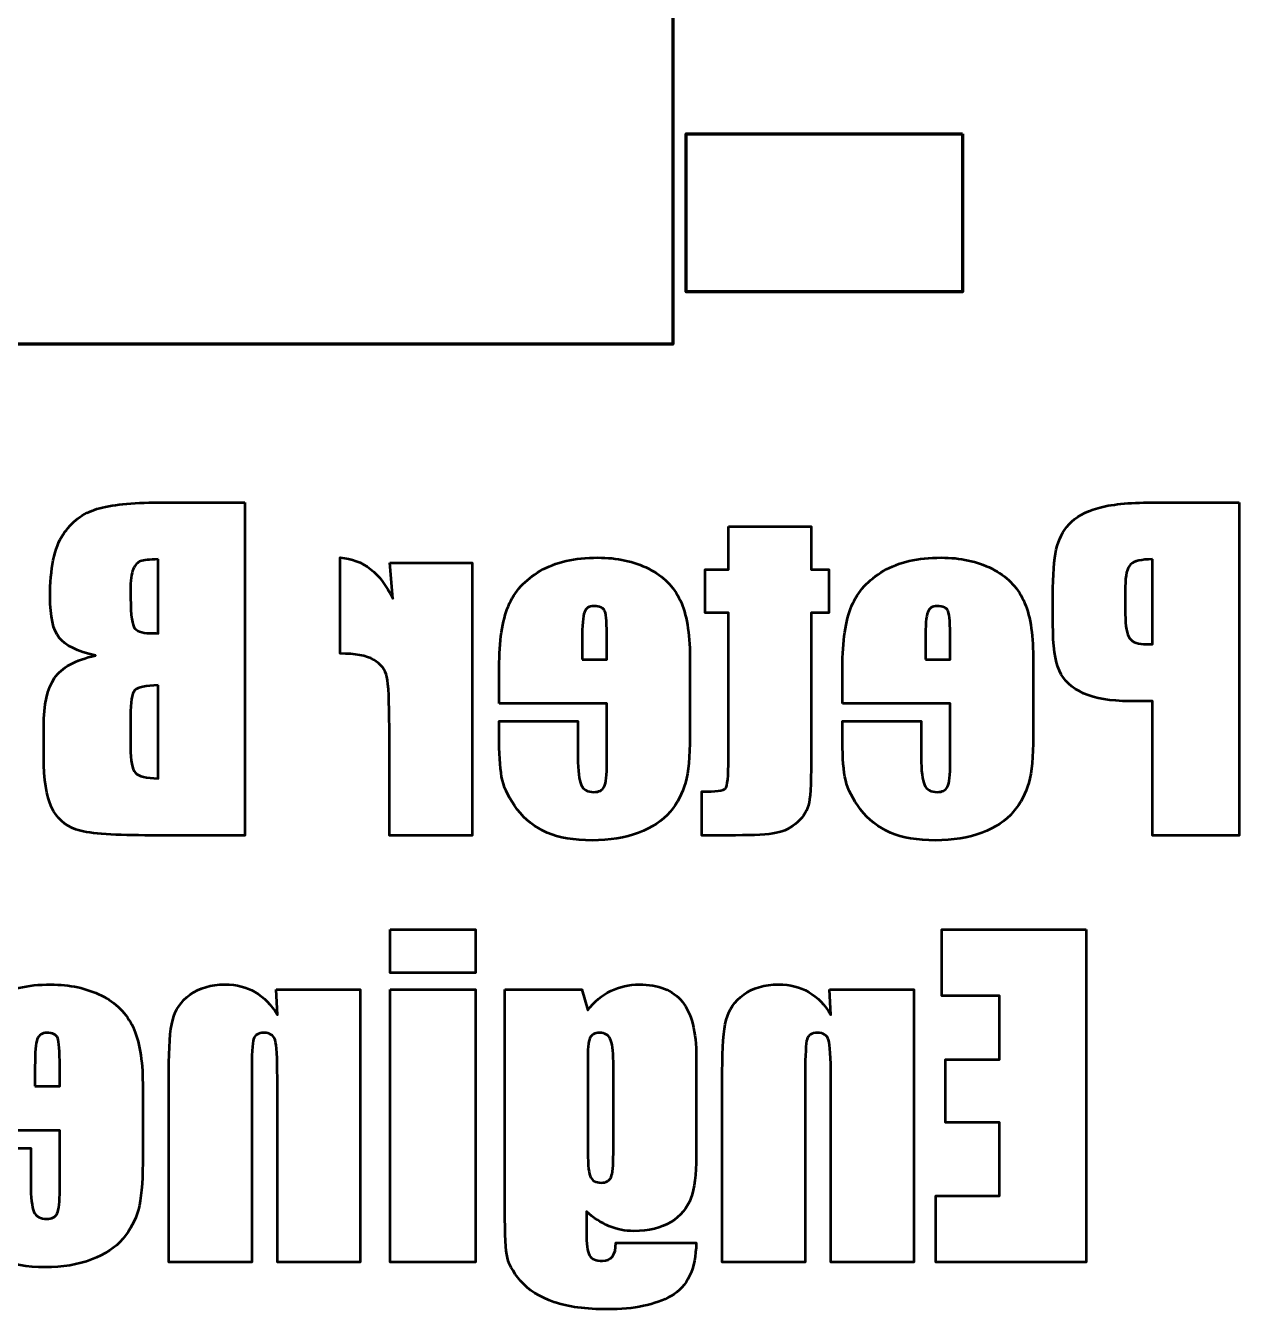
# Model space of a CAD drawing. Header units: millimetres. Extents: x -19.9 to 18.6, y -29.9 to 32.3.
# Drawn here: x -1.26 to 18.56, y -29.92 to -8.97 of the extents above; entities that cross this region are included whole.
import ezdxf

# ---------------------------------------------------------------- set-up
doc = ezdxf.new("R2010")
doc.units = ezdxf.units.MM
doc.header["$MEASUREMENT"] = 0
doc.layers.add('Layer 1', color=7, linetype='Continuous')

msp = doc.modelspace()

# ---------------------------------------------------------------- linework, layer by layer
at = {"layer": 'Layer 1', "color": 7, "lineweight": 158}
for points in [[(9.3088, 17.9462), (9.3088, 17.9462), (-10.6816, 17.9462), (-10.6816, 17.9462), (-10.6816, 17.9462), (-10.6816, 17.9462), (-10.6816, -14.1681), (-10.6816, -14.1681), (-10.6816, -14.1681), (-10.6816, -14.1681), (9.3088, -14.1681), (9.3088, -14.1681), (9.3088, -14.1681), (9.3088, -14.1681), (9.3088, 17.9462), (9.3088, 17.9462)], [(14.0378, -10.7295), (14.0378, -10.7295), (9.5239, -10.7295), (9.5239, -10.7295), (9.5239, -10.7295), (9.5239, -10.7295), (9.5239, -13.3089), (9.5239, -13.3089), (9.5239, -13.3089), (9.5239, -13.3089), (14.0378, -13.3089), (14.0378, -13.3089), (14.0378, -13.3089), (14.0378, -13.3089), (14.0378, -10.7295), (14.0378, -10.7295)]]:
    msp.add_open_spline(points, degree=3, knots=[0, 0, 0, 0, 0.2, 0.2, 0.2, 0.2, 0.4, 0.4, 0.4, 0.4, 0.6, 0.6, 0.6, 0.6, 1, 1, 1, 1], dxfattribs=at)
at = {"layer": 'Layer 1', "color": 250, "lineweight": 53}
for points, knots in [([(2.3231, -16.7509), (2.3231, -16.7509), (0.9171, -16.7509), (0.9171, -16.7509), (0.9171, -16.7509), (0.4729, -16.7509), (0.1363, -16.7852), (-0.0926, -16.8551), (-0.0926, -16.8551), (-0.3216, -16.9238), (-0.5059, -17.0646), (-0.6468, -17.2752), (-0.6468, -17.2752), (-0.7876, -17.487), (-0.8574, -17.8271), (-0.8574, -18.2965), (-0.8574, -18.2965), (-0.8574, -18.6136), (-0.8082, -18.8346), (-0.7086, -18.9594), (-0.7086, -18.9594), (-0.609, -19.0853), (-0.4121, -19.1803), (-0.119, -19.2479), (-0.119, -19.2479), (-0.4464, -19.3223), (-0.6685, -19.4448), (-0.7853, -19.6154), (-0.7853, -19.6154), (-0.9021, -19.7871), (-0.9605, -20.0493), (-0.9605, -20.4042), (-0.9605, -20.4042), (-0.9605, -20.4042), (-0.9605, -20.908), (-0.9605, -20.908), (-0.9605, -20.908), (-0.9605, -21.2755), (-0.9181, -21.5468), (-0.8345, -21.7243), (-0.8345, -21.7243), (-0.751, -21.9006), (-0.6181, -22.0219), (-0.435, -22.0872), (-0.435, -22.0872), (-0.2518, -22.1524), (0.1237, -22.1845), (0.6916, -22.1845), (0.6916, -22.1845), (0.6916, -22.1845), (2.3231, -22.1845), (2.3231, -22.1845), (2.3231, -22.1845), (2.3231, -22.1845), (2.3231, -16.7509), (2.3231, -16.7509)], [0, 0, 0, 0, 0.0666667, 0.0666667, 0.0666667, 0.0666667, 0.1333333, 0.1333333, 0.1333333, 0.1333333, 0.2, 0.2, 0.2, 0.2, 0.2666667, 0.2666667, 0.2666667, 0.2666667, 0.3333333, 0.3333333, 0.3333333, 0.3333333, 0.4, 0.4, 0.4, 0.4, 0.4666667, 0.4666667, 0.4666667, 0.4666667, 0.5333333, 0.5333333, 0.5333333, 0.5333333, 0.6, 0.6, 0.6, 0.6, 0.6666667, 0.6666667, 0.6666667, 0.6666667, 0.7333333, 0.7333333, 0.7333333, 0.7333333, 0.8, 0.8, 0.8, 0.8, 0.8666667, 0.8666667, 0.8666667, 0.8666667, 1, 1, 1, 1]), ([(18.5565, -16.7509), (18.5565, -16.7509), (17.1334, -16.7509), (17.1334, -16.7509), (17.1334, -16.7509), (16.7487, -16.7509), (16.4533, -16.7807), (16.2461, -16.8413), (16.2461, -16.8413), (16.04, -16.902), (15.8843, -16.989), (15.7801, -17.1024), (15.7801, -17.1024), (15.6759, -17.2169), (15.6061, -17.3554), (15.5683, -17.5168), (15.5683, -17.5168), (15.5317, -17.6794), (15.5134, -17.9301), (15.5134, -18.2701), (15.5134, -18.2701), (15.5134, -18.2701), (15.5134, -18.743), (15.5134, -18.743), (15.5134, -18.743), (15.5134, -19.0887), (15.5489, -19.3418), (15.621, -19.4997), (15.621, -19.4997), (15.692, -19.6589), (15.8236, -19.7814), (16.0137, -19.8661), (16.0137, -19.8661), (16.2049, -19.9508), (16.4545, -19.9932), (16.7624, -19.9932), (16.7624, -19.9932), (16.7624, -19.9932), (17.1414, -19.9932), (17.1414, -19.9932), (17.1414, -19.9932), (17.1414, -19.9932), (17.1414, -22.1845), (17.1414, -22.1845), (17.1414, -22.1845), (17.1414, -22.1845), (18.5565, -22.1845), (18.5565, -22.1845), (18.5565, -22.1845), (18.5565, -22.1845), (18.5565, -16.7509), (18.5565, -16.7509)], [0, 0, 0, 0, 0.0714286, 0.0714286, 0.0714286, 0.0714286, 0.1428571, 0.1428571, 0.1428571, 0.1428571, 0.2142857, 0.2142857, 0.2142857, 0.2142857, 0.2857143, 0.2857143, 0.2857143, 0.2857143, 0.3571429, 0.3571429, 0.3571429, 0.3571429, 0.4285714, 0.4285714, 0.4285714, 0.4285714, 0.5, 0.5, 0.5, 0.5, 0.5714286, 0.5714286, 0.5714286, 0.5714286, 0.6428571, 0.6428571, 0.6428571, 0.6428571, 0.7142857, 0.7142857, 0.7142857, 0.7142857, 0.7857143, 0.7857143, 0.7857143, 0.7857143, 0.8571429, 0.8571429, 0.8571429, 0.8571429, 1, 1, 1, 1]), ([(10.2159, -17.1424), (10.2159, -17.1424), (10.2159, -17.8431), (10.2159, -17.8431), (10.2159, -17.8431), (10.2159, -17.8431), (9.8381, -17.8431), (9.8381, -17.8431), (9.8381, -17.8431), (9.8381, -17.8431), (9.8381, -18.5506), (9.8381, -18.5506), (9.8381, -18.5506), (9.8381, -18.5506), (10.2159, -18.5506), (10.2159, -18.5506), (10.2159, -18.5506), (10.2159, -18.5506), (10.2159, -20.9309), (10.2159, -20.9309), (10.2159, -20.9309), (10.2159, -21.2228), (10.1999, -21.3865), (10.169, -21.4197), (10.169, -21.4197), (10.1381, -21.4529), (10.0099, -21.4701), (9.7832, -21.4701), (9.7832, -21.4701), (9.7832, -21.4701), (9.7832, -22.1845), (9.7832, -22.1845), (9.7832, -22.1845), (9.7832, -22.1845), (10.3316, -22.1845), (10.3316, -22.1845), (10.3316, -22.1845), (10.6407, -22.1845), (10.8616, -22.1719), (10.9945, -22.1456), (10.9945, -22.1456), (11.1261, -22.1204), (11.2429, -22.0609), (11.3436, -21.9681), (11.3436, -21.9681), (11.4444, -21.8754), (11.5074, -21.7701), (11.5325, -21.6498), (11.5325, -21.6498), (11.5566, -21.5308), (11.5692, -21.2503), (11.5692, -20.8084), (11.5692, -20.8084), (11.5692, -20.8084), (11.5692, -18.5506), (11.5692, -18.5506), (11.5692, -18.5506), (11.5692, -18.5506), (11.8577, -18.5506), (11.8577, -18.5506), (11.8577, -18.5506), (11.8577, -18.5506), (11.8577, -17.8431), (11.8577, -17.8431), (11.8577, -17.8431), (11.8577, -17.8431), (11.5692, -17.8431), (11.5692, -17.8431), (11.5692, -17.8431), (11.5692, -17.8431), (11.5692, -17.1424), (11.5692, -17.1424), (11.5692, -17.1424), (11.5692, -17.1424), (10.2159, -17.1424), (10.2159, -17.1424)], [0, 0, 0, 0, 0.05, 0.05, 0.05, 0.05, 0.1, 0.1, 0.1, 0.1, 0.15, 0.15, 0.15, 0.15, 0.2, 0.2, 0.2, 0.2, 0.25, 0.25, 0.25, 0.25, 0.3, 0.3, 0.3, 0.3, 0.35, 0.35, 0.35, 0.35, 0.4, 0.4, 0.4, 0.4, 0.45, 0.45, 0.45, 0.45, 0.5, 0.5, 0.5, 0.5, 0.55, 0.55, 0.55, 0.55, 0.6, 0.6, 0.6, 0.6, 0.65, 0.65, 0.65, 0.65, 0.7, 0.7, 0.7, 0.7, 0.75, 0.75, 0.75, 0.75, 0.8, 0.8, 0.8, 0.8, 0.85, 0.85, 0.85, 0.85, 0.9, 0.9, 0.9, 0.9, 1, 1, 1, 1]), ([(0.908, -17.6782), (0.908, -17.6782), (0.908, -18.8872), (0.908, -18.8872), (0.908, -18.8872), (0.8484, -18.8849), (0.8027, -18.8838), (0.7695, -18.8838), (0.7695, -18.8838), (0.6344, -18.8838), (0.5473, -18.8495), (0.5107, -18.7819), (0.5107, -18.7819), (0.4729, -18.7132), (0.4546, -18.5174), (0.4546, -18.1957), (0.4546, -18.1957), (0.4546, -18.0251), (0.4695, -17.9061), (0.5004, -17.8374), (0.5004, -17.8374), (0.5313, -17.7698), (0.5714, -17.7263), (0.6206, -17.708), (0.6206, -17.708), (0.6698, -17.6908), (0.766, -17.6805), (0.908, -17.6782)], [0, 0, 0, 0, 0.125, 0.125, 0.125, 0.125, 0.25, 0.25, 0.25, 0.25, 0.375, 0.375, 0.375, 0.375, 0.5, 0.5, 0.5, 0.5, 0.625, 0.625, 0.625, 0.625, 0.75, 0.75, 0.75, 0.75, 1, 1, 1, 1]), ([(4.6873, -17.7332), (4.6873, -17.7332), (4.7354, -18.3194), (4.7354, -18.3194), (4.7354, -18.3194), (4.5373, -17.8981), (4.2511, -17.6759), (3.8767, -17.6508), (3.8767, -17.6508), (3.8767, -17.6508), (3.8767, -19.217), (3.8767, -19.217), (3.8767, -19.217), (4.1252, -19.217), (4.3083, -19.2502), (4.4251, -19.3177), (4.4251, -19.3177), (4.5419, -19.3853), (4.6129, -19.478), (4.6404, -19.5982), (4.6404, -19.5982), (4.6667, -19.7173), (4.6804, -19.9932), (4.6804, -20.426), (4.6804, -20.426), (4.6804, -20.426), (4.6804, -22.1845), (4.6804, -22.1845), (4.6804, -22.1845), (4.6804, -22.1845), (6.0337, -22.1845), (6.0337, -22.1845), (6.0337, -22.1845), (6.0337, -22.1845), (6.0337, -17.7332), (6.0337, -17.7332), (6.0337, -17.7332), (6.0337, -17.7332), (4.6873, -17.7332), (4.6873, -17.7332)], [0, 0, 0, 0, 0.0909091, 0.0909091, 0.0909091, 0.0909091, 0.1818182, 0.1818182, 0.1818182, 0.1818182, 0.2727273, 0.2727273, 0.2727273, 0.2727273, 0.3636364, 0.3636364, 0.3636364, 0.3636364, 0.4545455, 0.4545455, 0.4545455, 0.4545455, 0.5454545, 0.5454545, 0.5454545, 0.5454545, 0.6363636, 0.6363636, 0.6363636, 0.6363636, 0.7272727, 0.7272727, 0.7272727, 0.7272727, 0.8181818, 0.8181818, 0.8181818, 0.8181818, 1, 1, 1, 1]), ([(6.4745, -20.0344), (6.4745, -20.0344), (8.233, -20.0344), (8.233, -20.0344), (8.233, -20.0344), (8.233, -20.0344), (8.233, -20.9995), (8.233, -20.9995), (8.233, -20.9995), (8.233, -21.201), (8.2182, -21.3316), (8.1895, -21.39), (8.1895, -21.39), (8.1598, -21.4483), (8.1037, -21.477), (8.0201, -21.477), (8.0201, -21.477), (7.9159, -21.477), (7.8461, -21.438), (7.8117, -21.3613), (7.8117, -21.3613), (7.7762, -21.2835), (7.7591, -21.1335), (7.7591, -20.9114), (7.7591, -20.9114), (7.7591, -20.9114), (7.7591, -20.3229), (7.7591, -20.3229), (7.7591, -20.3229), (7.7591, -20.3229), (6.4745, -20.3229), (6.4745, -20.3229), (6.4745, -20.3229), (6.4745, -20.3229), (6.4745, -20.6526), (6.4745, -20.6526), (6.4745, -20.6526), (6.4745, -20.9286), (6.4917, -21.1404), (6.526, -21.2881), (6.526, -21.2881), (6.5615, -21.4357), (6.6428, -21.5937), (6.7699, -21.762), (6.7699, -21.762), (6.897, -21.9303), (7.0595, -22.0563), (7.2553, -22.141), (7.2553, -22.141), (7.4511, -22.2246), (7.6961, -22.2669), (7.9915, -22.2669), (7.9915, -22.2669), (8.2777, -22.2669), (8.5307, -22.2257), (8.7505, -22.1421), (8.7505, -22.1421), (8.9692, -22.0597), (9.1398, -21.9464), (9.2623, -21.8021), (9.2623, -21.8021), (9.3848, -21.6579), (9.4684, -21.4987), (9.5153, -21.3247), (9.5153, -21.3247), (9.5622, -21.1518), (9.5863, -20.8999), (9.5863, -20.5679), (9.5863, -20.5679), (9.5863, -20.5679), (9.5863, -19.2685), (9.5863, -19.2685), (9.5863, -19.2685), (9.5863, -18.8792), (9.5336, -18.5724), (9.4283, -18.3469), (9.4283, -18.3469), (9.323, -18.1225), (9.1512, -17.9496), (8.912, -17.8305), (8.912, -17.8305), (8.6715, -17.7103), (8.3968, -17.6508), (8.0853, -17.6508), (8.0853, -17.6508), (7.7052, -17.6508), (7.3915, -17.7229), (7.1443, -17.8671), (7.1443, -17.8671), (6.897, -18.0114), (6.7229, -18.2026), (6.6233, -18.4407), (6.6233, -18.4407), (6.5237, -18.6777), (6.4745, -19.0132), (6.4745, -19.4448), (6.4745, -19.4448), (6.4745, -19.4448), (6.4745, -20.0344), (6.4745, -20.0344)], [0, 0, 0, 0, 0.0384615, 0.0384615, 0.0384615, 0.0384615, 0.0769231, 0.0769231, 0.0769231, 0.0769231, 0.1153846, 0.1153846, 0.1153846, 0.1153846, 0.1538462, 0.1538462, 0.1538462, 0.1538462, 0.1923077, 0.1923077, 0.1923077, 0.1923077, 0.2307692, 0.2307692, 0.2307692, 0.2307692, 0.2692308, 0.2692308, 0.2692308, 0.2692308, 0.3076923, 0.3076923, 0.3076923, 0.3076923, 0.3461538, 0.3461538, 0.3461538, 0.3461538, 0.3846154, 0.3846154, 0.3846154, 0.3846154, 0.4230769, 0.4230769, 0.4230769, 0.4230769, 0.4615385, 0.4615385, 0.4615385, 0.4615385, 0.5, 0.5, 0.5, 0.5, 0.5384615, 0.5384615, 0.5384615, 0.5384615, 0.5769231, 0.5769231, 0.5769231, 0.5769231, 0.6153846, 0.6153846, 0.6153846, 0.6153846, 0.6538462, 0.6538462, 0.6538462, 0.6538462, 0.6923077, 0.6923077, 0.6923077, 0.6923077, 0.7307692, 0.7307692, 0.7307692, 0.7307692, 0.7692308, 0.7692308, 0.7692308, 0.7692308, 0.8076923, 0.8076923, 0.8076923, 0.8076923, 0.8461538, 0.8461538, 0.8461538, 0.8461538, 0.8846154, 0.8846154, 0.8846154, 0.8846154, 0.9230769, 0.9230769, 0.9230769, 0.9230769, 1, 1, 1, 1]), ([(12.0787, -20.0344), (12.0787, -20.0344), (13.8372, -20.0344), (13.8372, -20.0344), (13.8372, -20.0344), (13.8372, -20.0344), (13.8372, -20.9995), (13.8372, -20.9995), (13.8372, -20.9995), (13.8372, -21.201), (13.8224, -21.3316), (13.7937, -21.39), (13.7937, -21.39), (13.764, -21.4483), (13.7079, -21.477), (13.6243, -21.477), (13.6243, -21.477), (13.5201, -21.477), (13.4503, -21.438), (13.4159, -21.3613), (13.4159, -21.3613), (13.3804, -21.2835), (13.3633, -21.1335), (13.3633, -20.9114), (13.3633, -20.9114), (13.3633, -20.9114), (13.3633, -20.3229), (13.3633, -20.3229), (13.3633, -20.3229), (13.3633, -20.3229), (12.0787, -20.3229), (12.0787, -20.3229), (12.0787, -20.3229), (12.0787, -20.3229), (12.0787, -20.6526), (12.0787, -20.6526), (12.0787, -20.6526), (12.0787, -20.9286), (12.0959, -21.1404), (12.1302, -21.2881), (12.1302, -21.2881), (12.1657, -21.4357), (12.247, -21.5937), (12.3741, -21.762), (12.3741, -21.762), (12.5012, -21.9303), (12.6637, -22.0563), (12.8595, -22.141), (12.8595, -22.141), (13.0553, -22.2246), (13.3003, -22.2669), (13.5957, -22.2669), (13.5957, -22.2669), (13.8819, -22.2669), (14.1349, -22.2257), (14.3547, -22.1421), (14.3547, -22.1421), (14.5734, -22.0597), (14.744, -21.9464), (14.8665, -21.8021), (14.8665, -21.8021), (14.989, -21.6579), (15.0726, -21.4987), (15.1195, -21.3247), (15.1195, -21.3247), (15.1664, -21.1518), (15.1905, -20.8999), (15.1905, -20.5679), (15.1905, -20.5679), (15.1905, -20.5679), (15.1905, -19.2685), (15.1905, -19.2685), (15.1905, -19.2685), (15.1905, -18.8792), (15.1378, -18.5724), (15.0325, -18.3469), (15.0325, -18.3469), (14.9272, -18.1225), (14.7554, -17.9496), (14.5162, -17.8305), (14.5162, -17.8305), (14.2757, -17.7103), (14.001, -17.6508), (13.6895, -17.6508), (13.6895, -17.6508), (13.3094, -17.6508), (12.9957, -17.7229), (12.7485, -17.8671), (12.7485, -17.8671), (12.5012, -18.0114), (12.3271, -18.2026), (12.2275, -18.4407), (12.2275, -18.4407), (12.1279, -18.6777), (12.0787, -19.0132), (12.0787, -19.4448), (12.0787, -19.4448), (12.0787, -19.4448), (12.0787, -20.0344), (12.0787, -20.0344)], [0, 0, 0, 0, 0.0384615, 0.0384615, 0.0384615, 0.0384615, 0.0769231, 0.0769231, 0.0769231, 0.0769231, 0.1153846, 0.1153846, 0.1153846, 0.1153846, 0.1538462, 0.1538462, 0.1538462, 0.1538462, 0.1923077, 0.1923077, 0.1923077, 0.1923077, 0.2307692, 0.2307692, 0.2307692, 0.2307692, 0.2692308, 0.2692308, 0.2692308, 0.2692308, 0.3076923, 0.3076923, 0.3076923, 0.3076923, 0.3461538, 0.3461538, 0.3461538, 0.3461538, 0.3846154, 0.3846154, 0.3846154, 0.3846154, 0.4230769, 0.4230769, 0.4230769, 0.4230769, 0.4615385, 0.4615385, 0.4615385, 0.4615385, 0.5, 0.5, 0.5, 0.5, 0.5384615, 0.5384615, 0.5384615, 0.5384615, 0.5769231, 0.5769231, 0.5769231, 0.5769231, 0.6153846, 0.6153846, 0.6153846, 0.6153846, 0.6538462, 0.6538462, 0.6538462, 0.6538462, 0.6923077, 0.6923077, 0.6923077, 0.6923077, 0.7307692, 0.7307692, 0.7307692, 0.7307692, 0.7692308, 0.7692308, 0.7692308, 0.7692308, 0.8076923, 0.8076923, 0.8076923, 0.8076923, 0.8461538, 0.8461538, 0.8461538, 0.8461538, 0.8846154, 0.8846154, 0.8846154, 0.8846154, 0.9230769, 0.9230769, 0.9230769, 0.9230769, 1, 1, 1, 1]), ([(17.1414, -17.6782), (17.1414, -17.6782), (17.1414, -19.0624), (17.1414, -19.0624), (17.1414, -19.0624), (17.1013, -19.0647), (17.067, -19.0658), (17.0383, -19.0658), (17.0383, -19.0658), (16.909, -19.0658), (16.8197, -19.0338), (16.7693, -18.9697), (16.7693, -18.9697), (16.7201, -18.9067), (16.6949, -18.7739), (16.6949, -18.5724), (16.6949, -18.5724), (16.6949, -18.5724), (16.6949, -18.1247), (16.6949, -18.1247), (16.6949, -18.1247), (16.6949, -17.9393), (16.7235, -17.8179), (16.7819, -17.7618), (16.7819, -17.7618), (16.8391, -17.7057), (16.9593, -17.6782), (17.1414, -17.6782)], [0, 0, 0, 0, 0.125, 0.125, 0.125, 0.125, 0.25, 0.25, 0.25, 0.25, 0.375, 0.375, 0.375, 0.375, 0.5, 0.5, 0.5, 0.5, 0.625, 0.625, 0.625, 0.625, 0.75, 0.75, 0.75, 0.75, 1, 1, 1, 1]), ([(7.8277, -19.3131), (7.8277, -19.3131), (7.8277, -18.988), (7.8277, -18.988), (7.8277, -18.988), (7.8277, -18.7567), (7.8403, -18.609), (7.8655, -18.5415), (7.8655, -18.5415), (7.8907, -18.4739), (7.9422, -18.4407), (8.0201, -18.4407), (8.0201, -18.4407), (8.1163, -18.4407), (8.1758, -18.4694), (8.1987, -18.5266), (8.1987, -18.5266), (8.2216, -18.5838), (8.233, -18.7373), (8.233, -18.988), (8.233, -18.988), (8.233, -18.988), (8.233, -19.3131), (8.233, -19.3131), (8.233, -19.3131), (8.233, -19.3131), (7.8277, -19.3131), (7.8277, -19.3131)], [0, 0, 0, 0, 0.125, 0.125, 0.125, 0.125, 0.25, 0.25, 0.25, 0.25, 0.375, 0.375, 0.375, 0.375, 0.5, 0.5, 0.5, 0.5, 0.625, 0.625, 0.625, 0.625, 0.75, 0.75, 0.75, 0.75, 1, 1, 1, 1]), ([(13.4319, -19.3131), (13.4319, -19.3131), (13.4319, -18.988), (13.4319, -18.988), (13.4319, -18.988), (13.4319, -18.7567), (13.4445, -18.609), (13.4697, -18.5415), (13.4697, -18.5415), (13.4949, -18.4739), (13.5464, -18.4407), (13.6243, -18.4407), (13.6243, -18.4407), (13.7205, -18.4407), (13.78, -18.4694), (13.8029, -18.5266), (13.8029, -18.5266), (13.8258, -18.5838), (13.8372, -18.7373), (13.8372, -18.988), (13.8372, -18.988), (13.8372, -18.988), (13.8372, -19.3131), (13.8372, -19.3131), (13.8372, -19.3131), (13.8372, -19.3131), (13.4319, -19.3131), (13.4319, -19.3131)], [0, 0, 0, 0, 0.125, 0.125, 0.125, 0.125, 0.25, 0.25, 0.25, 0.25, 0.375, 0.375, 0.375, 0.375, 0.5, 0.5, 0.5, 0.5, 0.625, 0.625, 0.625, 0.625, 0.75, 0.75, 0.75, 0.75, 1, 1, 1, 1]), ([(0.908, -19.7322), (0.908, -19.7322), (0.908, -21.2571), (0.908, -21.2571), (0.908, -21.2571), (0.7134, -21.2503), (0.5886, -21.2194), (0.5348, -21.1633), (0.5348, -21.1633), (0.4809, -21.1072), (0.4546, -20.9686), (0.4546, -20.7488), (0.4546, -20.7488), (0.4546, -20.7488), (0.4546, -20.2405), (0.4546, -20.2405), (0.4546, -20.2405), (0.4546, -20.0069), (0.4787, -19.8661), (0.5267, -19.8157), (0.5267, -19.8157), (0.5748, -19.7665), (0.7019, -19.739), (0.908, -19.7322)], [0, 0, 0, 0, 0.1428571, 0.1428571, 0.1428571, 0.1428571, 0.2857143, 0.2857143, 0.2857143, 0.2857143, 0.4285714, 0.4285714, 0.4285714, 0.4285714, 0.5714286, 0.5714286, 0.5714286, 0.5714286, 0.7142857, 0.7142857, 0.7142857, 0.7142857, 1, 1, 1, 1]), ([(4.6931, -23.7198), (4.6931, -23.7198), (4.6931, -24.4273), (4.6931, -24.4273), (4.6931, -24.4273), (4.6931, -24.4273), (6.0876, -24.4273), (6.0876, -24.4273), (6.0876, -24.4273), (6.0876, -24.4273), (6.0876, -23.7198), (6.0876, -23.7198), (6.0876, -23.7198), (6.0876, -23.7198), (4.6931, -23.7198), (4.6931, -23.7198)], [0, 0, 0, 0, 0.2, 0.2, 0.2, 0.2, 0.4, 0.4, 0.4, 0.4, 0.6, 0.6, 0.6, 0.6, 1, 1, 1, 1]), ([(16.0549, -23.7198), (16.0549, -23.7198), (13.6987, -23.7198), (13.6987, -23.7198), (13.6987, -23.7198), (13.6987, -23.7198), (13.6987, -24.8051), (13.6987, -24.8051), (13.6987, -24.8051), (13.6987, -24.8051), (14.6398, -24.8051), (14.6398, -24.8051), (14.6398, -24.8051), (14.6398, -24.8051), (14.6398, -25.8424), (14.6398, -25.8424), (14.6398, -25.8424), (14.6398, -25.8424), (13.7605, -25.8424), (13.7605, -25.8424), (13.7605, -25.8424), (13.7605, -25.8424), (13.7605, -26.8728), (13.7605, -26.8728), (13.7605, -26.8728), (13.7605, -26.8728), (14.6398, -26.8728), (14.6398, -26.8728), (14.6398, -26.8728), (14.6398, -26.8728), (14.6398, -28.0681), (14.6398, -28.0681), (14.6398, -28.0681), (14.6398, -28.0681), (13.6025, -28.0681), (13.6025, -28.0681), (13.6025, -28.0681), (13.6025, -28.0681), (13.6025, -29.1534), (13.6025, -29.1534), (13.6025, -29.1534), (13.6025, -29.1534), (16.0549, -29.1534), (16.0549, -29.1534), (16.0549, -29.1534), (16.0549, -29.1534), (16.0549, -23.7198), (16.0549, -23.7198)], [0, 0, 0, 0, 0.0769231, 0.0769231, 0.0769231, 0.0769231, 0.1538462, 0.1538462, 0.1538462, 0.1538462, 0.2307692, 0.2307692, 0.2307692, 0.2307692, 0.3076923, 0.3076923, 0.3076923, 0.3076923, 0.3846154, 0.3846154, 0.3846154, 0.3846154, 0.4615385, 0.4615385, 0.4615385, 0.4615385, 0.5384615, 0.5384615, 0.5384615, 0.5384615, 0.6153846, 0.6153846, 0.6153846, 0.6153846, 0.6923077, 0.6923077, 0.6923077, 0.6923077, 0.7692308, 0.7692308, 0.7692308, 0.7692308, 0.8461538, 0.8461538, 0.8461538, 0.8461538, 1, 1, 1, 1]), ([(-2.4578, -27.0033), (-2.4578, -27.0033), (-0.6993, -27.0033), (-0.6993, -27.0033), (-0.6993, -27.0033), (-0.6993, -27.0033), (-0.6993, -27.9684), (-0.6993, -27.9684), (-0.6993, -27.9684), (-0.6993, -28.1699), (-0.7141, -28.3005), (-0.7428, -28.3589), (-0.7428, -28.3589), (-0.7725, -28.4172), (-0.8286, -28.4459), (-0.9122, -28.4459), (-0.9122, -28.4459), (-1.0164, -28.4459), (-1.0862, -28.4069), (-1.1206, -28.3302), (-1.1206, -28.3302), (-1.1561, -28.2524), (-1.1732, -28.1024), (-1.1732, -27.8803), (-1.1732, -27.8803), (-1.1732, -27.8803), (-1.1732, -27.2918), (-1.1732, -27.2918), (-1.1732, -27.2918), (-1.1732, -27.2918), (-2.4578, -27.2918), (-2.4578, -27.2918), (-2.4578, -27.2918), (-2.4578, -27.2918), (-2.4578, -27.6215), (-2.4578, -27.6215), (-2.4578, -27.6215), (-2.4578, -27.8975), (-2.4406, -28.1093), (-2.4063, -28.257), (-2.4063, -28.257), (-2.3708, -28.4046), (-2.2895, -28.5626), (-2.1624, -28.7309), (-2.1624, -28.7309), (-2.0353, -28.8992), (-1.8728, -29.0252), (-1.677, -29.1099), (-1.677, -29.1099), (-1.4812, -29.1935), (-1.2362, -29.2358), (-0.9408, -29.2358), (-0.9408, -29.2358), (-0.6546, -29.2358), (-0.4016, -29.1946), (-0.1818, -29.111), (-0.1818, -29.111), (0.0369, -29.0286), (0.2075, -28.9153), (0.33, -28.771), (0.33, -28.771), (0.4525, -28.6268), (0.5361, -28.4676), (0.583, -28.2936), (0.583, -28.2936), (0.6299, -28.1207), (0.654, -27.8688), (0.654, -27.5368), (0.654, -27.5368), (0.654, -27.5368), (0.654, -26.2374), (0.654, -26.2374), (0.654, -26.2374), (0.654, -25.8481), (0.6013, -25.5413), (0.496, -25.3158), (0.496, -25.3158), (0.3907, -25.0914), (0.2189, -24.9185), (-0.0203, -24.7994), (-0.0203, -24.7994), (-0.2608, -24.6792), (-0.5355, -24.6197), (-0.847, -24.6197), (-0.847, -24.6197), (-1.2271, -24.6197), (-1.5408, -24.6918), (-1.788, -24.836), (-1.788, -24.836), (-2.0353, -24.9803), (-2.2094, -25.1715), (-2.309, -25.4096), (-2.309, -25.4096), (-2.4086, -25.6466), (-2.4578, -25.9821), (-2.4578, -26.4137), (-2.4578, -26.4137), (-2.4578, -26.4137), (-2.4578, -27.0033), (-2.4578, -27.0033)], [0, 0, 0, 0, 0.0384615, 0.0384615, 0.0384615, 0.0384615, 0.0769231, 0.0769231, 0.0769231, 0.0769231, 0.1153846, 0.1153846, 0.1153846, 0.1153846, 0.1538462, 0.1538462, 0.1538462, 0.1538462, 0.1923077, 0.1923077, 0.1923077, 0.1923077, 0.2307692, 0.2307692, 0.2307692, 0.2307692, 0.2692308, 0.2692308, 0.2692308, 0.2692308, 0.3076923, 0.3076923, 0.3076923, 0.3076923, 0.3461538, 0.3461538, 0.3461538, 0.3461538, 0.3846154, 0.3846154, 0.3846154, 0.3846154, 0.4230769, 0.4230769, 0.4230769, 0.4230769, 0.4615385, 0.4615385, 0.4615385, 0.4615385, 0.5, 0.5, 0.5, 0.5, 0.5384615, 0.5384615, 0.5384615, 0.5384615, 0.5769231, 0.5769231, 0.5769231, 0.5769231, 0.6153846, 0.6153846, 0.6153846, 0.6153846, 0.6538462, 0.6538462, 0.6538462, 0.6538462, 0.6923077, 0.6923077, 0.6923077, 0.6923077, 0.7307692, 0.7307692, 0.7307692, 0.7307692, 0.7692308, 0.7692308, 0.7692308, 0.7692308, 0.8076923, 0.8076923, 0.8076923, 0.8076923, 0.8461538, 0.8461538, 0.8461538, 0.8461538, 0.8846154, 0.8846154, 0.8846154, 0.8846154, 0.9230769, 0.9230769, 0.9230769, 0.9230769, 1, 1, 1, 1]), ([(2.8315, -24.7021), (2.8315, -24.7021), (2.8521, -25.1154), (2.8521, -25.1154), (2.8521, -25.1154), (2.7537, -24.9505), (2.6334, -24.8269), (2.4915, -24.7433), (2.4915, -24.7433), (2.3495, -24.6609), (2.1858, -24.6197), (1.9992, -24.6197), (1.9992, -24.6197), (1.7668, -24.6197), (1.5767, -24.6746), (1.429, -24.7845), (1.429, -24.7845), (1.2813, -24.8933), (1.1863, -25.0318), (1.144, -25.199), (1.144, -25.199), (1.1016, -25.365), (1.0798, -25.6432), (1.0798, -26.0324), (1.0798, -26.0324), (1.0798, -26.0324), (1.0798, -29.1534), (1.0798, -29.1534), (1.0798, -29.1534), (1.0798, -29.1534), (2.4331, -29.1534), (2.4331, -29.1534), (2.4331, -29.1534), (2.4331, -29.1534), (2.4331, -26.0702), (2.4331, -26.0702), (2.4331, -26.0702), (2.4331, -25.7645), (2.4434, -25.5768), (2.464, -25.5104), (2.464, -25.5104), (2.4835, -25.4428), (2.5396, -25.4096), (2.6323, -25.4096), (2.6323, -25.4096), (2.7296, -25.4096), (2.7903, -25.4486), (2.8155, -25.5253), (2.8155, -25.5253), (2.8395, -25.6031), (2.8521, -25.8092), (2.8521, -26.1446), (2.8521, -26.1446), (2.8521, -26.1446), (2.8521, -29.1534), (2.8521, -29.1534), (2.8521, -29.1534), (2.8521, -29.1534), (4.2054, -29.1534), (4.2054, -29.1534), (4.2054, -29.1534), (4.2054, -29.1534), (4.2054, -24.7021), (4.2054, -24.7021), (4.2054, -24.7021), (4.2054, -24.7021), (2.8315, -24.7021), (2.8315, -24.7021)], [0, 0, 0, 0, 0.0555556, 0.0555556, 0.0555556, 0.0555556, 0.1111111, 0.1111111, 0.1111111, 0.1111111, 0.1666667, 0.1666667, 0.1666667, 0.1666667, 0.2222222, 0.2222222, 0.2222222, 0.2222222, 0.2777778, 0.2777778, 0.2777778, 0.2777778, 0.3333333, 0.3333333, 0.3333333, 0.3333333, 0.3888889, 0.3888889, 0.3888889, 0.3888889, 0.4444444, 0.4444444, 0.4444444, 0.4444444, 0.5, 0.5, 0.5, 0.5, 0.5555556, 0.5555556, 0.5555556, 0.5555556, 0.6111111, 0.6111111, 0.6111111, 0.6111111, 0.6666667, 0.6666667, 0.6666667, 0.6666667, 0.7222222, 0.7222222, 0.7222222, 0.7222222, 0.7777778, 0.7777778, 0.7777778, 0.7777778, 0.8333333, 0.8333333, 0.8333333, 0.8333333, 0.8888889, 0.8888889, 0.8888889, 0.8888889, 1, 1, 1, 1]), ([(4.6931, -24.7021), (4.6931, -24.7021), (4.6931, -29.1534), (4.6931, -29.1534), (4.6931, -29.1534), (4.6931, -29.1534), (6.0876, -29.1534), (6.0876, -29.1534), (6.0876, -29.1534), (6.0876, -29.1534), (6.0876, -24.7021), (6.0876, -24.7021), (6.0876, -24.7021), (6.0876, -24.7021), (4.6931, -24.7021), (4.6931, -24.7021)], [0, 0, 0, 0, 0.2, 0.2, 0.2, 0.2, 0.4, 0.4, 0.4, 0.4, 0.6, 0.6, 0.6, 0.6, 1, 1, 1, 1]), ([(6.565, -24.7021), (6.565, -24.7021), (6.565, -28.131), (6.565, -28.131), (6.565, -28.131), (6.565, -28.5936), (6.5753, -28.8935), (6.597, -29.0286), (6.597, -29.0286), (6.6176, -29.1637), (6.6943, -29.3068), (6.8237, -29.4579), (6.8237, -29.4579), (6.9542, -29.6091), (7.1351, -29.7247), (7.3664, -29.8037), (7.3664, -29.8037), (7.5988, -29.8827), (7.8907, -29.9228), (8.2422, -29.9228), (8.2422, -29.9228), (8.675, -29.9228), (9.0219, -29.8495), (9.2841, -29.7029), (9.2841, -29.7029), (9.5462, -29.5564), (9.6813, -29.2679), (9.6905, -28.8374), (9.6905, -28.8374), (9.6905, -28.8374), (8.3785, -28.8374), (8.3785, -28.8374), (8.3785, -28.8374), (8.3785, -29.0343), (8.3052, -29.1328), (8.1586, -29.1328), (8.1586, -29.1328), (8.0533, -29.1328), (7.9835, -29.103), (7.9491, -29.0423), (7.9491, -29.0423), (7.9148, -28.9817), (7.8976, -28.8546), (7.8976, -28.6622), (7.8976, -28.6622), (7.8976, -28.6622), (7.8976, -28.3256), (7.8976, -28.3256), (7.8976, -28.3256), (8.0144, -28.431), (8.138, -28.51), (8.2663, -28.5638), (8.2663, -28.5638), (8.3956, -28.6176), (8.5307, -28.6451), (8.6727, -28.6451), (8.6727, -28.6451), (8.9177, -28.6451), (9.1192, -28.5958), (9.2772, -28.4974), (9.2772, -28.4974), (9.4363, -28.3989), (9.5439, -28.2696), (9.6023, -28.1104), (9.6023, -28.1104), (9.6607, -27.9501), (9.6905, -27.7223), (9.6905, -27.4269), (9.6905, -27.4269), (9.6905, -27.4269), (9.6905, -25.8103), (9.6905, -25.8103), (9.6905, -25.8103), (9.6905, -25.3879), (9.6138, -25.0833), (9.4615, -24.8979), (9.4615, -24.8979), (9.3081, -24.7124), (9.0745, -24.6197), (8.762, -24.6197), (8.762, -24.6197), (8.5914, -24.6197), (8.4357, -24.6552), (8.2949, -24.725), (8.2949, -24.725), (8.1541, -24.7948), (8.0281, -24.899), (7.9182, -25.0387), (7.9182, -25.0387), (7.9182, -25.0387), (7.822, -24.7021), (7.822, -24.7021), (7.822, -24.7021), (7.822, -24.7021), (6.565, -24.7021), (6.565, -24.7021)], [0, 0, 0, 0, 0.04, 0.04, 0.04, 0.04, 0.08, 0.08, 0.08, 0.08, 0.12, 0.12, 0.12, 0.12, 0.16, 0.16, 0.16, 0.16, 0.2, 0.2, 0.2, 0.2, 0.24, 0.24, 0.24, 0.24, 0.28, 0.28, 0.28, 0.28, 0.32, 0.32, 0.32, 0.32, 0.36, 0.36, 0.36, 0.36, 0.4, 0.4, 0.4, 0.4, 0.44, 0.44, 0.44, 0.44, 0.48, 0.48, 0.48, 0.48, 0.52, 0.52, 0.52, 0.52, 0.56, 0.56, 0.56, 0.56, 0.6, 0.6, 0.6, 0.6, 0.64, 0.64, 0.64, 0.64, 0.68, 0.68, 0.68, 0.68, 0.72, 0.72, 0.72, 0.72, 0.76, 0.76, 0.76, 0.76, 0.8, 0.8, 0.8, 0.8, 0.84, 0.84, 0.84, 0.84, 0.88, 0.88, 0.88, 0.88, 0.92, 0.92, 0.92, 0.92, 1, 1, 1, 1]), ([(11.868, -24.7021), (11.868, -24.7021), (11.8886, -25.1154), (11.8886, -25.1154), (11.8886, -25.1154), (11.7902, -24.9505), (11.6699, -24.8269), (11.528, -24.7433), (11.528, -24.7433), (11.386, -24.6609), (11.2223, -24.6197), (11.0357, -24.6197), (11.0357, -24.6197), (10.8033, -24.6197), (10.6132, -24.6746), (10.4655, -24.7845), (10.4655, -24.7845), (10.3178, -24.8933), (10.2228, -25.0318), (10.1805, -25.199), (10.1805, -25.199), (10.1381, -25.365), (10.1163, -25.6432), (10.1163, -26.0324), (10.1163, -26.0324), (10.1163, -26.0324), (10.1163, -29.1534), (10.1163, -29.1534), (10.1163, -29.1534), (10.1163, -29.1534), (11.4696, -29.1534), (11.4696, -29.1534), (11.4696, -29.1534), (11.4696, -29.1534), (11.4696, -26.0702), (11.4696, -26.0702), (11.4696, -26.0702), (11.4696, -25.7645), (11.4799, -25.5768), (11.5005, -25.5104), (11.5005, -25.5104), (11.52, -25.4428), (11.5761, -25.4096), (11.6688, -25.4096), (11.6688, -25.4096), (11.7661, -25.4096), (11.8268, -25.4486), (11.852, -25.5253), (11.852, -25.5253), (11.876, -25.6031), (11.8886, -25.8092), (11.8886, -26.1446), (11.8886, -26.1446), (11.8886, -26.1446), (11.8886, -29.1534), (11.8886, -29.1534), (11.8886, -29.1534), (11.8886, -29.1534), (13.2419, -29.1534), (13.2419, -29.1534), (13.2419, -29.1534), (13.2419, -29.1534), (13.2419, -24.7021), (13.2419, -24.7021), (13.2419, -24.7021), (13.2419, -24.7021), (11.868, -24.7021), (11.868, -24.7021)], [0, 0, 0, 0, 0.0555556, 0.0555556, 0.0555556, 0.0555556, 0.1111111, 0.1111111, 0.1111111, 0.1111111, 0.1666667, 0.1666667, 0.1666667, 0.1666667, 0.2222222, 0.2222222, 0.2222222, 0.2222222, 0.2777778, 0.2777778, 0.2777778, 0.2777778, 0.3333333, 0.3333333, 0.3333333, 0.3333333, 0.3888889, 0.3888889, 0.3888889, 0.3888889, 0.4444444, 0.4444444, 0.4444444, 0.4444444, 0.5, 0.5, 0.5, 0.5, 0.5555556, 0.5555556, 0.5555556, 0.5555556, 0.6111111, 0.6111111, 0.6111111, 0.6111111, 0.6666667, 0.6666667, 0.6666667, 0.6666667, 0.7222222, 0.7222222, 0.7222222, 0.7222222, 0.7777778, 0.7777778, 0.7777778, 0.7777778, 0.8333333, 0.8333333, 0.8333333, 0.8333333, 0.8888889, 0.8888889, 0.8888889, 0.8888889, 1, 1, 1, 1]), ([(-1.1046, -26.282), (-1.1046, -26.282), (-1.1046, -25.9569), (-1.1046, -25.9569), (-1.1046, -25.9569), (-1.1046, -25.7256), (-1.092, -25.5779), (-1.0668, -25.5104), (-1.0668, -25.5104), (-1.0416, -25.4428), (-0.9901, -25.4096), (-0.9122, -25.4096), (-0.9122, -25.4096), (-0.816, -25.4096), (-0.7565, -25.4383), (-0.7336, -25.4955), (-0.7336, -25.4955), (-0.7107, -25.5527), (-0.6993, -25.7062), (-0.6993, -25.9569), (-0.6993, -25.9569), (-0.6993, -25.9569), (-0.6993, -26.282), (-0.6993, -26.282), (-0.6993, -26.282), (-0.6993, -26.282), (-1.1046, -26.282), (-1.1046, -26.282)], [0, 0, 0, 0, 0.125, 0.125, 0.125, 0.125, 0.25, 0.25, 0.25, 0.25, 0.375, 0.375, 0.375, 0.375, 0.5, 0.5, 0.5, 0.5, 0.625, 0.625, 0.625, 0.625, 0.75, 0.75, 0.75, 0.75, 1, 1, 1, 1]), ([(7.9182, -25.8825), (7.9182, -25.6787), (7.9308, -25.5493), (7.9548, -25.4932), (7.9548, -25.4932), (7.9789, -25.4371), (8.0327, -25.4096), (8.1151, -25.4096), (8.1151, -25.4096), (8.1964, -25.4096), (8.2537, -25.4417), (8.2869, -25.5047), (8.2869, -25.5047), (8.3201, -25.5688), (8.3372, -25.6947), (8.3372, -25.8825), (8.3372, -25.8825), (8.3372, -25.8825), (8.3372, -27.3788), (8.3372, -27.3788), (8.3372, -27.3788), (8.3372, -27.578), (8.3246, -27.7074), (8.2995, -27.7658), (8.2995, -27.7658), (8.2743, -27.8253), (8.2205, -27.8551), (8.1403, -27.8551), (8.1403, -27.8551), (8.0476, -27.8551), (7.9869, -27.8196), (7.9594, -27.7475), (7.9594, -27.7475), (7.9319, -27.6765), (7.9182, -27.5139), (7.9182, -27.2609), (7.9182, -27.2609), (7.9182, -27.2609), (7.9182, -25.8825), (7.9182, -25.8825)], [0, 0, 0, 0, 0.0909091, 0.0909091, 0.0909091, 0.0909091, 0.1818182, 0.1818182, 0.1818182, 0.1818182, 0.2727273, 0.2727273, 0.2727273, 0.2727273, 0.3636364, 0.3636364, 0.3636364, 0.3636364, 0.4545455, 0.4545455, 0.4545455, 0.4545455, 0.5454545, 0.5454545, 0.5454545, 0.5454545, 0.6363636, 0.6363636, 0.6363636, 0.6363636, 0.7272727, 0.7272727, 0.7272727, 0.7272727, 0.8181818, 0.8181818, 0.8181818, 0.8181818, 1, 1, 1, 1])]:
    msp.add_open_spline(points, degree=3, knots=knots, dxfattribs=at)

doc.saveas('drawing.dxf')
